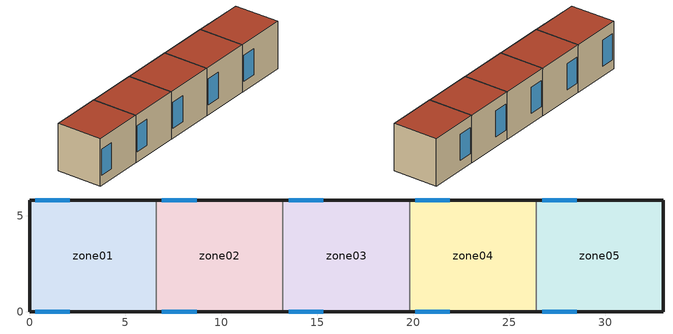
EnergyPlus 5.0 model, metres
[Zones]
zone01
 floor ground (GROUND_FLOOR): 0,0 0,5.8 6.6,5.8 6.6,0 z0
 wall outside (EXT_WALL): 6.6,5.8 0,5.8 0,0 6.6,0 z0:6
 wall to zone02 (ADJ_WALL): 6.6,0 6.6,5.8 z0:6
 window (EXT_WINDOW1): 0.3,0 2.1,0 / 2.1,5.8 0.3,5.8 z1.25:4.55
 roof outside (EXT_ROOF): 6.6,0 6.6,5.8 0,5.8 0,0 z6
zone02
 floor ground (GROUND_FLOOR): 6.6,0 6.6,5.8 13.2,5.8 13.2,0 z0
 wall outside (EXT_WALL): 13.2,5.8 6.6,5.8 / 6.6,0 13.2,0 z0:6
 wall to zone03 (ADJ_WALL): 13.2,0 13.2,5.8 z0:6
 wall to zone01 (ADJ_WALL): 6.6,5.8 6.6,0 z0:6
 window (EXT_WINDOW1): 6.9,0 8.7,0 / 8.7,5.8 6.9,5.8 z1.25:4.55
 roof outside (EXT_ROOF): 13.2,0 13.2,5.8 6.6,5.8 6.6,0 z6
zone03
 floor ground (GROUND_FLOOR): 13.2,0 13.2,5.8 19.8,5.8 19.8,0 z0
 wall outside (EXT_WALL): 19.8,5.8 13.2,5.8 / 13.2,0 19.8,0 z0:6
 wall to zone04 (ADJ_WALL): 19.8,0 19.8,5.8 z0:6
 wall to zone02 (ADJ_WALL): 13.2,5.8 13.2,0 z0:6
 window (EXT_WINDOW1): 13.5,0 15.3,0 / 15.3,5.8 13.5,5.8 z1.25:4.55
 roof outside (EXT_ROOF): 19.8,0 19.8,5.8 13.2,5.8 13.2,0 z6
zone04
 floor ground (GROUND_FLOOR): 19.8,0 19.8,5.8 26.4,5.8 26.4,0 z0
 wall outside (EXT_WALL): 26.4,5.8 19.8,5.8 / 19.8,0 26.4,0 z0:6
 wall to zone05 (ADJ_WALL): 26.4,0 26.4,5.8 z0:6
 wall to zone03 (ADJ_WALL): 19.8,5.8 19.8,0 z0:6
 window (EXT_WINDOW1): 20.1,0 21.9,0 / 21.9,5.8 20.1,5.8 z1.25:4.55
 roof outside (EXT_ROOF): 26.4,0 26.4,5.8 19.8,5.8 19.8,0 z6
zone05
 floor ground (GROUND_FLOOR): 26.4,0 26.4,5.8 33,5.8 33,0 z0
 wall outside (EXT_WALL): 26.4,0 33,0 33,5.8 26.4,5.8 z0:6
 wall to zone04 (ADJ_WALL): 26.4,5.8 26.4,0 z0:6
 window (EXT_WINDOW1): 26.7,0 28.5,0 / 28.5,5.8 26.7,5.8 z1.25:4.55
 roof outside (EXT_ROOF): 33,0 33,5.8 26.4,5.8 26.4,0 z6
[Building]
TRNSYS18: North Axis {deg}=0; Terrain=City; Loads Convergence Tolerance Value=0; Temperature Convergence Tolerance Value {deltaC}=0; Solar Distribution=FullInteriorAndExterior; Maximum Number of Warmup Days=0
[Site:Location]
not used: Latitude {deg}=0; Longitude {deg}=0; Time Zone {hr}=0; Elevation {m}=0
[Construction]
GROUND_FLOOR; EXT_WALL; EXT_ROOF; ADJ_WALL; EXT_WINDOW1: 
[WindowProperty:ShadingControl]
ESHADE=0; ISHADE=INPUT 1*MAX_ISHADE : SHADECNTRL=ISHADE_INTERNAL
[SurfaceProperty:OtherSideCoefficients]
BOUNDARY=IDENTICAL; BOUNDARY=INPUT 1*TBOUNDARY; BOUNDARY=INPUT 1*TBOUNDARY_2; BOUNDARY=INPUT 1*TBOUNDARY_3; BOUNDARY=INPUT 1*TGROUND; BOUNDARY=20; BOUNDARY=15
[Zone] Multiplier=1
zone01; zone02; zone03; zone04; zone05
